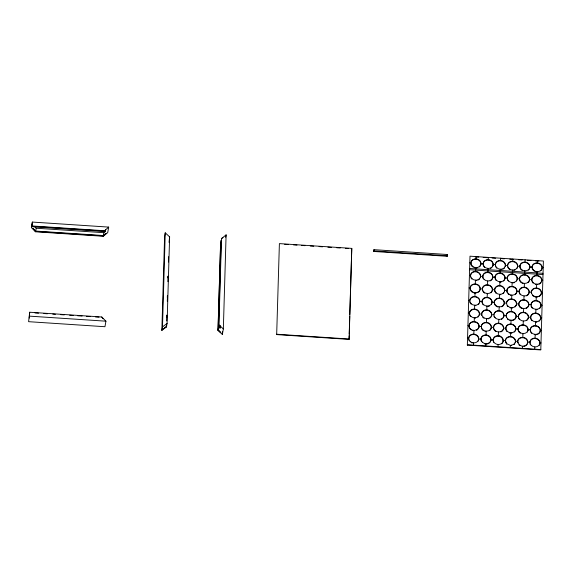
<?xml version="1.0" encoding="UTF-8"?>
<svg xmlns="http://www.w3.org/2000/svg" width="572" height="572" viewBox="0 0 572 572"><rect width="100%" height="100%" fill="white"/><g stroke="black" fill="none" stroke-linecap="round" stroke-linejoin="round"><path stroke-width="0.86" d="M29.236 318.111L29.701 312.233L101.73 316.988L105.934 321.185L104.948 326.719L28.6 321.678L29.701 312.233M31.91 226.676L32.196 225.075L32.161 226.326L104.19 231.081L105.613 229.915L105.327 231.524L31.91 226.676L31.989 224.024M32.161 226.326L32.339 222.065L108.694 227.098L107.708 232.64L103.267 236.257L35.564 231.789L31.353 227.599L32.339 222.065M166.516 326.648L161.855 330.473L164.607 236.393L165.244 232.818L169.619 236.88L167.088 323.437L166.574 326.29L163.563 328.879L166.516 326.648L166.566 324.867M161.855 330.473L162.491 326.905L165.244 232.818M166.452 327.005L166.502 325.218M166.738 317.188L166.788 315.408M167.31 297.562L167.367 295.774M167.889 277.928L167.939 276.147M166.731 320.935L166.852 315.05M167.31 301.308L167.467 295.953M167.882 281.674L168.039 276.319M168.461 262.048L168.618 256.692M169.033 242.414L169.619 236.88M221.435 238.674L226.097 234.849L223.345 328.929L222.358 334.463L217.982 330.409L220.577 243.493M218.046 330.051L220.642 243.136L221.149 240.283L218.618 326.834L218.104 329.694L220.856 332.654L218.046 330.051L217.982 330.409M218.618 326.834L220.02 328.142L220.306 326.533L218.904 325.225L221.5 238.317M220.02 328.142L220.098 325.468M222.358 334.463L222.436 331.803M276.676 334.591L279.393 243.608L351.78 248.384L349.127 339.017L349.063 339.375L276.676 334.591L276.741 334.234L349.127 339.017M349.063 339.375L349.163 335.814M349.22 334.041L349.742 316.273M349.792 314.493L351.78 248.384M373.816 251.458L373.945 249.664L447.34 254.511L447.304 255.763L447.211 256.299L373.816 251.458L373.945 249.664M447.211 256.299L447.34 254.511M467.345 345.095L470.005 256.185L543.4 261.032L540.805 349.578L540.74 349.935L467.345 345.095L467.41 344.737L540.805 349.578M473.53 345.138L473.595 342.885M476.126 256.592L475.997 259.202M485.778 345.946L485.842 343.693L485.778 344.051M487.68 280.974L487.508 285.099M488.045 268.432L487.873 272.551M488.366 257.4L488.238 260.01M498.019 346.754L498.09 344.501A5.062 4.383 10.1 0 1 493.171 339.782L490.948 339.997M498.455 331.96L498.283 336.079A5.062 4.383 10.1 0 0 493.722 342.378M498.82 319.419L498.648 323.537M499.192 306.871L499.013 310.989M500.614 258.208L500.486 260.818A5.062 4.383 10.1 0 0 495.452 266.023M510.267 347.569L510.331 345.309L506.806 343.793L505.419 340.59A5.062 4.383 10.1 0 1 510.589 336.529L510.696 332.768L510.639 333.126M512.862 259.016L512.726 261.626M522.508 348.377L522.579 346.117A5.062 4.383 10.1 0 0 527.749 342.063L529.908 342.206L529.844 342.564A5.062 4.383 10.1 0 1 536.314 338.738A5.062 4.383 10.1 0 1 539.189 345.381M523.308 321.035L523.137 325.153M523.68 308.487L523.502 312.605M524.045 295.946L523.873 300.064M524.417 283.397L524.238 287.523M525.103 259.824L524.974 262.434M534.756 349.185L534.82 346.925M537.351 260.632L537.222 263.242M35.564 231.789L32.99 228.385L35.693 231.074L103.396 235.542L106.242 233.219L103.267 236.257M35.693 231.074L36.2 228.221L34.849 226.869M103.396 235.542L103.904 232.69L105.327 231.524M104.19 231.081L108.694 227.098M101.73 316.988L103.017 318.69M225.675 237.223L226.097 234.849M218.904 325.225L218.969 324.875L223.345 328.929M470.827 263.256L469.805 262.827M470.456 275.804L469.44 275.375M470.091 288.345L469.076 287.916M475.74 267.982L475.804 267.625L475.625 271.743A5.062 4.383 10.1 0 0 470.599 276.948M469.355 313.435L468.339 313.006M475.261 284.284L475.432 280.166L475.368 280.523A5.062 4.383 10.1 0 0 476.683 280.459M471.399 329.944L469.598 328.221L469.054 325.618A5.062 4.383 10.1 0 1 474.224 321.564L474.331 317.803L474.267 318.154A5.062 4.383 10.1 0 0 475.575 318.096M475.003 293.071L475.067 292.714L474.896 296.832M469.126 327.127L469.054 325.618L467.967 325.547M480.909 263.921L483.133 263.706L483.068 264.064M469.598 328.221L469.19 326.769M470.377 329.179L469.662 327.863M474.524 309.373L474.703 305.255L474.638 305.612A5.062 4.383 10.1 0 0 475.947 305.548M480.544 276.469L482.768 276.255L482.704 276.612M472.601 330.466L470.434 328.821M468.99 325.976A5.062 4.383 10.1 0 1 474.159 321.922L474.224 321.564A5.062 4.383 10.1 0 1 479.136 326.283L481.295 326.426L481.231 326.784A5.062 4.383 10.1 0 1 488.324 323.187A5.062 4.383 10.1 0 1 489.746 330.459M480.173 289.01L482.396 288.796L482.332 289.153A5.062 4.383 10.1 0 1 489.425 285.557A5.062 4.383 10.1 0 1 490.847 292.828M473.902 330.702L477.57 329.293L478.928 327.413L477.506 329.651L476.44 330.28L476.505 329.922M473.788 334.463L473.966 330.344L472.665 330.108M479.808 301.558L482.032 301.344L481.967 301.694M479.436 314.099L481.667 313.885L481.603 314.243M478.707 339.189L480.93 338.974L480.866 339.332M487.251 293.879L487.308 293.522L487.137 297.64M493.15 264.729L495.381 264.514L495.316 264.872M486.879 306.42L486.944 306.063L486.772 310.181A5.062 4.383 10.1 0 0 481.738 315.387M492.785 277.277L495.009 277.062L494.944 277.42A5.062 4.383 10.1 0 1 502.037 273.824A5.062 4.383 10.1 0 1 503.46 281.088M486.515 318.962L486.579 318.611L486.4 322.73M492.421 289.818L494.644 289.604L494.58 289.961M481.474 341.57A5.062 4.383 10.1 0 1 486.036 335.271L486.207 331.152L486.143 331.51A5.062 4.383 10.1 0 1 484.849 331.274M492.049 302.366L494.272 302.152L494.215 302.502M491.684 314.907L493.908 314.693M500.114 273.359L500.293 269.24L500.228 269.598A5.062 4.383 10.1 0 0 501.537 269.534M491.319 327.449L493.543 327.234L493.479 327.592M499.749 285.907L499.921 281.781L499.864 282.139A5.062 4.383 10.1 0 0 501.172 282.075M499.385 298.448L499.556 294.33L499.492 294.687A5.062 4.383 10.1 0 0 500.8 294.623M505.398 265.537L507.621 265.322M493.107 340.14L493.171 339.782A5.062 4.383 10.1 0 1 498.341 335.721C500.908 335.85 503.574 338.073 503.196 340.805A5.062 4.383 10.1 0 1 501.63 343.808M505.033 278.085L507.257 277.87L507.192 278.228M504.661 290.626L506.885 290.412L506.828 290.769M504.297 303.174L506.52 302.96M503.196 340.805L502.581 338.567L499.642 335.957M503.932 315.715L506.156 315.501L506.091 315.858M512.469 270.406L512.533 270.048L512.362 274.167A5.062 4.383 10.1 0 0 507.8 280.466M503.56 328.257L505.784 328.042L505.719 328.399M512.104 282.947L512.169 282.589L511.997 286.715M511.625 299.256L511.804 295.138L511.74 295.495A5.062 4.383 10.1 0 1 510.438 295.259M517.646 266.345L519.869 266.13L519.805 266.488M506.806 343.793L506.742 344.151L505.491 342.092L505.419 340.59L503.26 340.447A5.062 4.383 10.1 0 1 498.09 344.501M511.368 308.036L511.432 307.679L511.261 311.797M517.274 278.893L519.498 278.678L519.433 279.036M511.003 320.585L511.068 320.227L510.896 324.345M516.909 291.434L519.133 291.219L519.069 291.577M505.355 340.948A5.062 4.383 10.1 0 1 510.524 336.887L510.589 336.529A5.062 4.383 10.1 0 1 515.501 341.255L517.66 341.398A5.062 4.383 10.1 0 1 522.837 337.337L522.944 333.576L522.879 333.934M516.537 303.982L518.768 303.768L518.704 304.125M516.173 316.523L518.396 316.309L518.332 316.666M511.64 345.252L510.267 345.667L513.935 344.258L515.301 342.378L515.236 342.735L515.501 341.255L515.436 341.613A5.062 4.383 10.1 0 0 510.524 336.887M524.717 271.214L524.781 270.856L524.61 274.975M515.808 329.064L518.032 328.85L517.967 329.207M513.935 344.258L513.87 344.616L514.764 343.407M529.886 267.153L532.11 266.938L532.046 267.296M517.803 342.542L517.739 342.9L517.66 341.398L519.047 344.601L522.515 346.475M529.522 279.701L531.745 279.486L531.681 279.844M529.15 292.242L531.381 292.027L531.317 292.385M520.07 345.366L520.012 345.724L518.983 344.959M522.772 337.695L522.837 337.337A5.062 4.383 10.1 0 1 527.749 342.063L527.684 342.421M528.785 304.79L531.009 304.576L530.945 304.933A5.062 4.383 10.1 0 1 538.038 301.337A5.062 4.383 10.1 0 1 539.46 308.601M528.421 317.331L530.644 317.117L530.58 317.474M531.817 280.988A5.062 4.383 10.1 0 1 536.851 275.783L537.022 271.664L536.965 272.022A5.062 4.383 10.1 0 1 535.664 271.786M528.049 329.872L530.273 329.658L530.208 330.015M536.593 284.563L536.658 284.205L536.486 288.331M536.229 297.111L536.293 296.754L536.114 300.872M542.134 267.961L543.207 267.675M535.749 313.413L535.921 309.295L535.857 309.652A5.062 4.383 10.1 0 0 537.172 309.588M541.763 280.509L542.835 280.216M535.385 325.961L535.556 321.843L535.492 322.2A5.062 4.383 10.1 0 0 536.801 322.136M541.398 293.05L542.471 292.764M535.013 338.502L535.192 334.384L535.127 334.742A5.062 4.383 10.1 0 0 536.436 334.677M541.033 305.598L542.106 305.305M540.662 318.139L541.734 317.846M540.297 330.68L541.369 330.394M539.925 343.229L541.005 342.935M478.864 327.77L479.136 326.283L479.071 326.641A5.062 4.383 10.1 0 0 474.159 321.922M221.929 238.302L222.916 237.559M162.491 326.905L167.088 323.437M32.225 225.969L104.254 230.723M284.627 244.315L288.152 244.544M293.45 244.895L296.982 245.131M301.394 245.417L304.926 245.653M310.224 246.003L313.756 246.232M319.054 246.582L322.587 246.818M327.878 247.168L331.41 247.397M336.708 247.748L340.24 247.983M345.538 248.334L348.184 248.505M475.246 256.892L478.778 257.128M483.204 257.414L487.623 257.707M492.049 258.001L495.581 258.237M501.773 258.644L504.425 258.816M509.731 259.166L513.27 259.402M518.575 259.752L522.114 259.988M527.42 260.339L530.959 260.567M535.378 260.861L538.917 261.097M36.2 228.221L103.904 232.69M373.909 250.922L447.304 255.763M35.628 231.431L103.332 235.9M469.641 268.475L543.043 273.316M469.605 269.727L543.007 274.574M468.704 300.464L469.719 300.886A5.062 4.383 10.1 0 1 475.546 296.911A5.062 4.383 10.1 0 1 479.601 302.681M467.603 338.095L468.618 338.524A5.062 4.383 10.1 0 1 475.089 334.699A5.062 4.383 10.1 0 1 477.963 341.341M34.971 312.948L38.531 313.177M43.865 313.535L47.419 313.771M52.76 314.121L55.427 314.293M60.761 314.65L64.314 314.879M69.655 315.236L73.209 315.472M77.656 315.765L82.103 316.059M86.551 316.352L90.104 316.581M95.438 316.938L98.999 317.174M29.587 316.144L105.934 321.185M498.283 336.079L499.578 336.315M473.237 267.224A5.062 4.383 10.1 0 1 471.807 260.796A5.062 4.383 10.1 0 1 479.207 260.439A5.062 4.383 10.1 0 1 479.343 266.931M477.048 267.918A5.062 4.383 10.1 0 1 474.438 267.746M483.211 265.215A5.062 4.383 10.1 0 1 488.896 260.088A5.062 4.383 10.1 0 1 492.413 266.881M491.584 267.739A5.062 4.383 10.1 0 1 490.519 268.368M484.455 267.267A5.062 4.383 10.1 0 1 483.683 266.302M504.661 267.689A5.062 4.383 10.1 0 1 502.767 269.176M496.703 268.075A5.062 4.383 10.1 0 1 495.924 267.11M500.486 260.818A5.062 4.383 10.1 0 1 505.19 266.666M507.764 264.557A5.062 4.383 10.1 0 1 514.65 262.083A5.062 4.383 10.1 0 1 516.902 268.497M515.007 269.984A5.062 4.383 10.1 0 1 513.785 270.341M509.967 269.648A5.062 4.383 10.1 0 1 508.944 268.883M508.172 267.918A5.062 4.383 10.1 0 1 507.7 266.831M522.215 270.456A5.062 4.383 10.1 0 1 520.792 264.028A5.062 4.383 10.1 0 1 528.185 263.671A5.062 4.383 10.1 0 1 528.321 270.163M534.455 271.264A5.062 4.383 10.1 0 1 533.033 264.836A5.062 4.383 10.1 0 1 540.433 264.478A5.062 4.383 10.1 0 1 540.561 270.971M479.801 278.614A5.062 4.383 10.1 0 1 477.906 280.101M471.843 279A5.062 4.383 10.1 0 1 471.071 278.042M475.625 271.743A5.062 4.383 10.1 0 1 480.337 277.592M483.311 278.85A5.062 4.383 10.1 0 1 485.335 272.973A5.062 4.383 10.1 0 1 492.177 275.032A5.062 4.383 10.1 0 1 490.154 280.909M496.332 280.616A5.062 4.383 10.1 0 1 495.087 278.564M512.362 274.167A5.062 4.383 10.1 0 1 516.537 281.045M514.643 282.525A5.062 4.383 10.1 0 1 513.413 282.883M520.82 282.232A5.062 4.383 10.1 0 1 521.006 276.026A5.062 4.383 10.1 0 1 528.135 276.498A5.062 4.383 10.1 0 1 527.956 282.704M523.051 283.519A5.062 4.383 10.1 0 1 521.843 283.004M541.026 282.661A5.062 4.383 10.1 0 1 539.131 284.141M537.902 284.498A5.062 4.383 10.1 0 1 535.292 284.327M533.068 283.047A5.062 4.383 10.1 0 1 532.289 282.082M536.851 275.783A5.062 4.383 10.1 0 1 541.562 281.631M470.227 289.496A5.062 4.383 10.1 0 1 473.53 284.441A5.062 4.383 10.1 0 1 479.758 287.123A5.062 4.383 10.1 0 1 477.541 292.649M476.312 293.007A5.062 4.383 10.1 0 1 473.702 292.835M472.501 292.313A5.062 4.383 10.1 0 1 470.699 290.583M484.741 293.121A5.062 4.383 10.1 0 1 483.719 292.356M482.947 291.391A5.062 4.383 10.1 0 1 482.475 290.304M503.925 292.778A5.062 4.383 10.1 0 1 503.095 293.636M495.967 293.164A5.062 4.383 10.1 0 1 498.441 285.964A5.062 4.383 10.1 0 1 504.461 291.749M507.435 293.007A5.062 4.383 10.1 0 1 509.08 287.316A5.062 4.383 10.1 0 1 515.808 288.538A5.062 4.383 10.1 0 1 515.343 294.444M509.237 294.737A5.062 4.383 10.1 0 1 508.208 293.972M520.456 294.78A5.062 4.383 10.1 0 1 520.97 288.331A5.062 4.383 10.1 0 1 528.313 289.668A5.062 4.383 10.1 0 1 526.519 295.881M531.452 293.536A5.062 4.383 10.1 0 1 534.756 288.481A5.062 4.383 10.1 0 1 540.983 291.162A5.062 4.383 10.1 0 1 538.767 296.689M537.537 297.047A5.062 4.383 10.1 0 1 534.927 296.875M533.726 296.353A5.062 4.383 10.1 0 1 532.696 295.588M532.332 308.129A5.062 4.383 10.1 0 1 531.088 306.077M479.064 303.703A5.062 4.383 10.1 0 1 478.242 304.561M471.106 304.089A5.062 4.383 10.1 0 1 469.862 302.037M482.103 302.845A5.062 4.383 10.1 0 1 487.794 297.719A5.062 4.383 10.1 0 1 491.312 304.511M489.417 305.999A5.062 4.383 10.1 0 1 488.188 306.356M483.354 304.897A5.062 4.383 10.1 0 1 482.575 303.939M497.826 306.992A5.062 4.383 10.1 0 1 494.952 300.357A5.062 4.383 10.1 0 1 502.91 299.971A5.062 4.383 10.1 0 1 501.665 306.807M506.456 303.317A5.062 4.383 10.1 0 1 513.549 299.721A5.062 4.383 10.1 0 1 514.972 306.985M512.676 307.972A5.062 4.383 10.1 0 1 510.067 307.8M507.843 306.513A5.062 4.383 10.1 0 1 507.071 305.555M522.315 308.608A5.062 4.383 10.1 0 1 519.44 301.973A5.062 4.383 10.1 0 1 527.398 301.587A5.062 4.383 10.1 0 1 526.154 308.422M478.7 316.252A5.062 4.383 10.1 0 1 477.87 317.11M470.742 316.638A5.062 4.383 10.1 0 1 473.216 309.438A5.062 4.383 10.1 0 1 479.236 315.222M490.94 317.06A5.062 4.383 10.1 0 1 490.118 317.918M489.053 318.54A5.062 4.383 10.1 0 1 487.823 318.904M484.012 318.211A5.062 4.383 10.1 0 1 482.982 317.446M486.772 310.181A5.062 4.383 10.1 0 1 491.477 316.03M494.051 313.928A5.062 4.383 10.1 0 1 500.936 311.454A5.062 4.383 10.1 0 1 503.188 317.868M502.359 318.726A5.062 4.383 10.1 0 1 501.294 319.355M494.458 317.288A5.062 4.383 10.1 0 1 493.986 316.194M506.227 317.002A5.062 4.383 10.1 0 1 510.817 311.79A5.062 4.383 10.1 0 1 516.144 316.902A5.062 4.383 10.1 0 1 509.702 320.349M508.501 319.827A5.062 4.383 10.1 0 1 507.478 319.062M518.947 318.904A5.062 4.383 10.1 0 1 520.591 313.213A5.062 4.383 10.1 0 1 527.32 314.428A5.062 4.383 10.1 0 1 526.848 320.341M539.925 320.291A5.062 4.383 10.1 0 1 539.096 321.149M531.967 320.678A5.062 4.383 10.1 0 1 534.441 313.477A5.062 4.383 10.1 0 1 540.461 319.262M483.64 330.752A5.062 4.383 10.1 0 1 481.374 327.935M495.888 331.56A5.062 4.383 10.1 0 1 494.737 324.853A5.062 4.383 10.1 0 1 502.466 325.361A5.062 4.383 10.1 0 1 500.929 331.896M507.107 331.603A5.062 4.383 10.1 0 1 507.292 325.397A5.062 4.383 10.1 0 1 514.421 325.868A5.062 4.383 10.1 0 1 514.235 332.075M511.947 333.061A5.062 4.383 10.1 0 1 509.337 332.89M518.103 330.359A5.062 4.383 10.1 0 1 523.795 325.232A5.062 4.383 10.1 0 1 527.312 332.025M520.377 333.176A5.062 4.383 10.1 0 1 518.575 331.453M531.595 333.219A5.062 4.383 10.1 0 1 532.11 326.776A5.062 4.383 10.1 0 1 539.46 328.106A5.062 4.383 10.1 0 1 537.666 334.32M472.236 343.007A5.062 4.383 10.1 0 1 471.028 342.492M469.233 340.762A5.062 4.383 10.1 0 1 468.761 339.668M486.036 335.271A5.062 4.383 10.1 0 1 490.211 342.149M489.382 343A5.062 4.383 10.1 0 1 484.477 343.815M517.603 341.756A5.062 4.383 10.1 0 1 522.329 337.687A5.062 4.383 10.1 0 1 527.627 341.656A5.062 4.383 10.1 0 1 523.823 346.417M530.458 344.802A5.062 4.383 10.1 0 1 529.979 343.708M472.272 266.102A5.062 4.383 10.1 0 0 480.766 264.693A5.062 4.383 10.1 0 0 474.746 258.909A5.062 4.383 10.1 0 0 472.272 266.102M471.907 278.643A5.062 4.383 10.1 0 0 480.401 277.234A5.062 4.383 10.1 0 0 474.381 271.45A5.062 4.383 10.1 0 0 471.907 278.643M471.542 291.191A5.062 4.383 10.1 0 0 480.03 289.775A5.062 4.383 10.1 0 0 474.016 283.991A5.062 4.383 10.1 0 0 471.542 291.191M471.171 303.732A5.062 4.383 10.1 0 0 479.665 302.323A5.062 4.383 10.1 0 0 473.645 296.539A5.062 4.383 10.1 0 0 471.171 303.732M470.806 316.28A5.062 4.383 10.1 0 0 479.3 314.865A5.062 4.383 10.1 0 0 473.28 309.08A5.062 4.383 10.1 0 0 470.806 316.28M470.07 341.37A5.062 4.383 10.1 0 0 478.564 339.954A5.062 4.383 10.1 0 0 472.543 334.17A5.062 4.383 10.1 0 0 470.07 341.37M484.52 266.909A5.062 4.383 10.1 0 0 493.014 265.501A5.062 4.383 10.1 0 0 486.994 259.717A5.062 4.383 10.1 0 0 484.52 266.909M496.761 267.717A5.062 4.383 10.1 0 0 505.255 266.309A5.062 4.383 10.1 0 0 499.242 260.525A5.062 4.383 10.1 0 0 496.761 267.717M509.008 268.525A5.062 4.383 10.1 0 0 517.503 267.117A5.062 4.383 10.1 0 0 511.482 261.332A5.062 4.383 10.1 0 0 509.008 268.525M521.256 269.333A5.062 4.383 10.1 0 0 529.743 267.925A5.062 4.383 10.1 0 0 523.73 262.14A5.062 4.383 10.1 0 0 521.256 269.333M533.497 270.141A5.062 4.383 10.1 0 0 541.991 268.733A5.062 4.383 10.1 0 0 535.971 262.948A5.062 4.383 10.1 0 0 533.497 270.141M484.148 279.451A5.062 4.383 10.1 0 0 492.642 278.042A5.062 4.383 10.1 0 0 486.629 272.258A5.062 4.383 10.1 0 0 484.148 279.451M496.396 280.266A5.062 4.383 10.1 0 0 504.89 278.85A5.062 4.383 10.1 0 0 498.87 273.066A5.062 4.383 10.1 0 0 496.396 280.266M508.644 281.074A5.062 4.383 10.1 0 0 517.131 279.658A5.062 4.383 10.1 0 0 511.118 273.874A5.062 4.383 10.1 0 0 508.644 281.074M520.885 281.882A5.062 4.383 10.1 0 0 529.379 280.466A5.062 4.383 10.1 0 0 523.359 274.682A5.062 4.383 10.1 0 0 520.885 281.882M533.133 282.69A5.062 4.383 10.1 0 0 541.627 281.274A5.062 4.383 10.1 0 0 535.606 275.49A5.062 4.383 10.1 0 0 533.133 282.69M483.783 291.999A5.062 4.383 10.1 0 0 492.277 290.59A5.062 4.383 10.1 0 0 486.257 284.799A5.062 4.383 10.1 0 0 483.783 291.999M496.031 292.807A5.062 4.383 10.1 0 0 504.525 291.398A5.062 4.383 10.1 0 0 498.505 285.607A5.062 4.383 10.1 0 0 496.031 292.807M508.272 293.615A5.062 4.383 10.1 0 0 516.766 292.206A5.062 4.383 10.1 0 0 510.746 286.415A5.062 4.383 10.1 0 0 508.272 293.615M520.52 294.423A5.062 4.383 10.1 0 0 529.014 293.014A5.062 4.383 10.1 0 0 522.994 287.23A5.062 4.383 10.1 0 0 520.52 294.423M532.761 295.231A5.062 4.383 10.1 0 0 541.255 293.822A5.062 4.383 10.1 0 0 535.242 288.038A5.062 4.383 10.1 0 0 532.761 295.231M483.419 304.54A5.062 4.383 10.1 0 0 491.913 303.131A5.062 4.383 10.1 0 0 485.893 297.347A5.062 4.383 10.1 0 0 483.419 304.54M495.659 305.348A5.062 4.383 10.1 0 0 504.154 303.939A5.062 4.383 10.1 0 0 498.133 298.155A5.062 4.383 10.1 0 0 495.659 305.348M507.907 306.156A5.062 4.383 10.1 0 0 516.402 304.747A5.062 4.383 10.1 0 0 510.381 298.963A5.062 4.383 10.1 0 0 507.907 306.156M520.148 306.964A5.062 4.383 10.1 0 0 528.642 305.555A5.062 4.383 10.1 0 0 522.629 299.771A5.062 4.383 10.1 0 0 520.148 306.964M532.396 307.772A5.062 4.383 10.1 0 0 540.89 306.363A5.062 4.383 10.1 0 0 534.87 300.579A5.062 4.383 10.1 0 0 532.396 307.772M483.047 317.088A5.062 4.383 10.1 0 0 491.541 315.673A5.062 4.383 10.1 0 0 485.528 309.888A5.062 4.383 10.1 0 0 483.047 317.088M495.295 317.896A5.062 4.383 10.1 0 0 503.789 316.48A5.062 4.383 10.1 0 0 497.769 310.696A5.062 4.383 10.1 0 0 495.295 317.896M507.536 318.704A5.062 4.383 10.1 0 0 516.03 317.288A5.062 4.383 10.1 0 0 510.017 311.504A5.062 4.383 10.1 0 0 507.536 318.704M519.784 319.512A5.062 4.383 10.1 0 0 528.278 318.096A5.062 4.383 10.1 0 0 522.257 312.312A5.062 4.383 10.1 0 0 519.784 319.512M532.031 320.32A5.062 4.383 10.1 0 0 540.519 318.904A5.062 4.383 10.1 0 0 534.505 313.12A5.062 4.383 10.1 0 0 532.031 320.32M482.682 329.629A5.062 4.383 10.1 0 0 491.176 328.221A5.062 4.383 10.1 0 0 485.156 322.436A5.062 4.383 10.1 0 0 482.682 329.629M494.93 330.437A5.062 4.383 10.1 0 0 503.417 329.029A5.062 4.383 10.1 0 0 497.404 323.244A5.062 4.383 10.1 0 0 494.93 330.437M507.171 331.245A5.062 4.383 10.1 0 0 515.665 329.837A5.062 4.383 10.1 0 0 509.645 324.052A5.062 4.383 10.1 0 0 507.171 331.245M519.419 332.053A5.062 4.383 10.1 0 0 527.906 330.645A5.062 4.383 10.1 0 0 521.893 324.86A5.062 4.383 10.1 0 0 519.419 332.053M531.66 332.861A5.062 4.383 10.1 0 0 540.154 331.453A5.062 4.383 10.1 0 0 534.134 325.668A5.062 4.383 10.1 0 0 531.66 332.861M482.318 342.178A5.062 4.383 10.1 0 0 490.805 340.762A5.062 4.383 10.1 0 0 484.791 334.977A5.062 4.383 10.1 0 0 482.318 342.178M531.295 345.409A5.062 4.383 10.1 0 0 539.789 343.994A5.062 4.383 10.1 0 0 533.769 338.209A5.062 4.383 10.1 0 0 531.295 345.409"/></g></svg>
